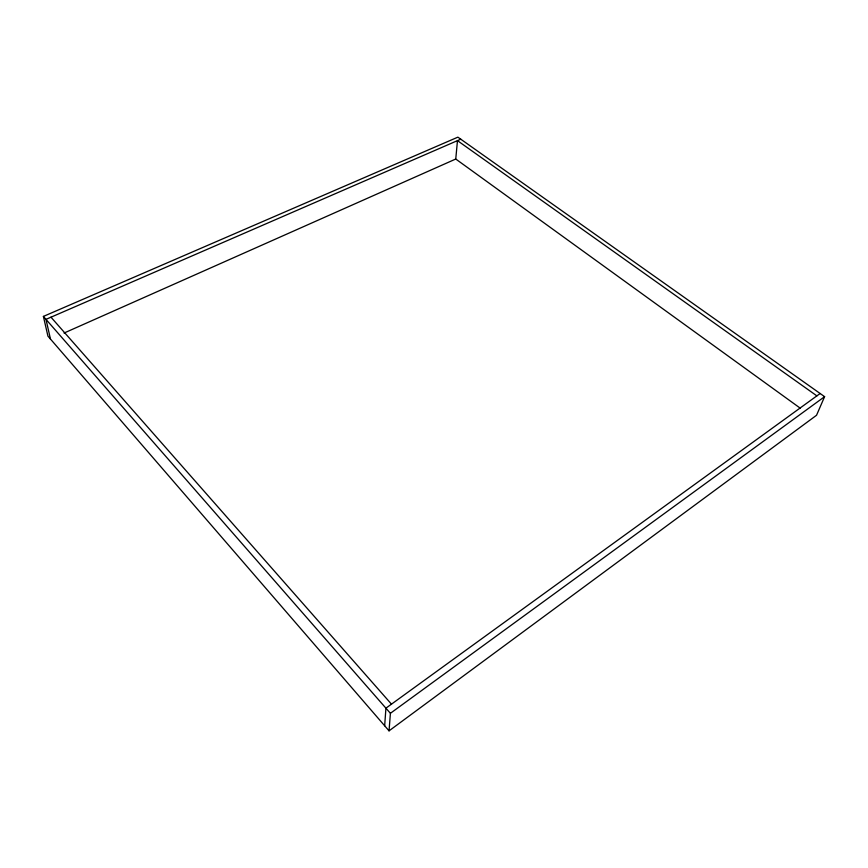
<?xml version="1.0" encoding="UTF-8"?>
<svg xmlns="http://www.w3.org/2000/svg" width="868" height="868" viewBox="0 0 868 868"><rect width="100%" height="100%" fill="white"/><g stroke="black" fill="none" stroke-linecap="round" stroke-linejoin="round"><path stroke-width="1.3" d="M384.665 725.767L385.924 708.18L820.141 393.508M389.048 730.845L390.405 713.301L43.4 316.408L457.881 137.155L824.6 396.665L816.538 415.262L389.048 730.845L47.924 336.111L43.4 316.408M800.166 408.123L455.754 159.028L457.469 140.638L816.875 395.873M390.405 713.301L824.6 396.665M64.048 333.041L455.754 159.028M460.767 139.206L45.982 319.37L50.474 339.073M50.984 317.189L391.479 704.165"/></g></svg>
